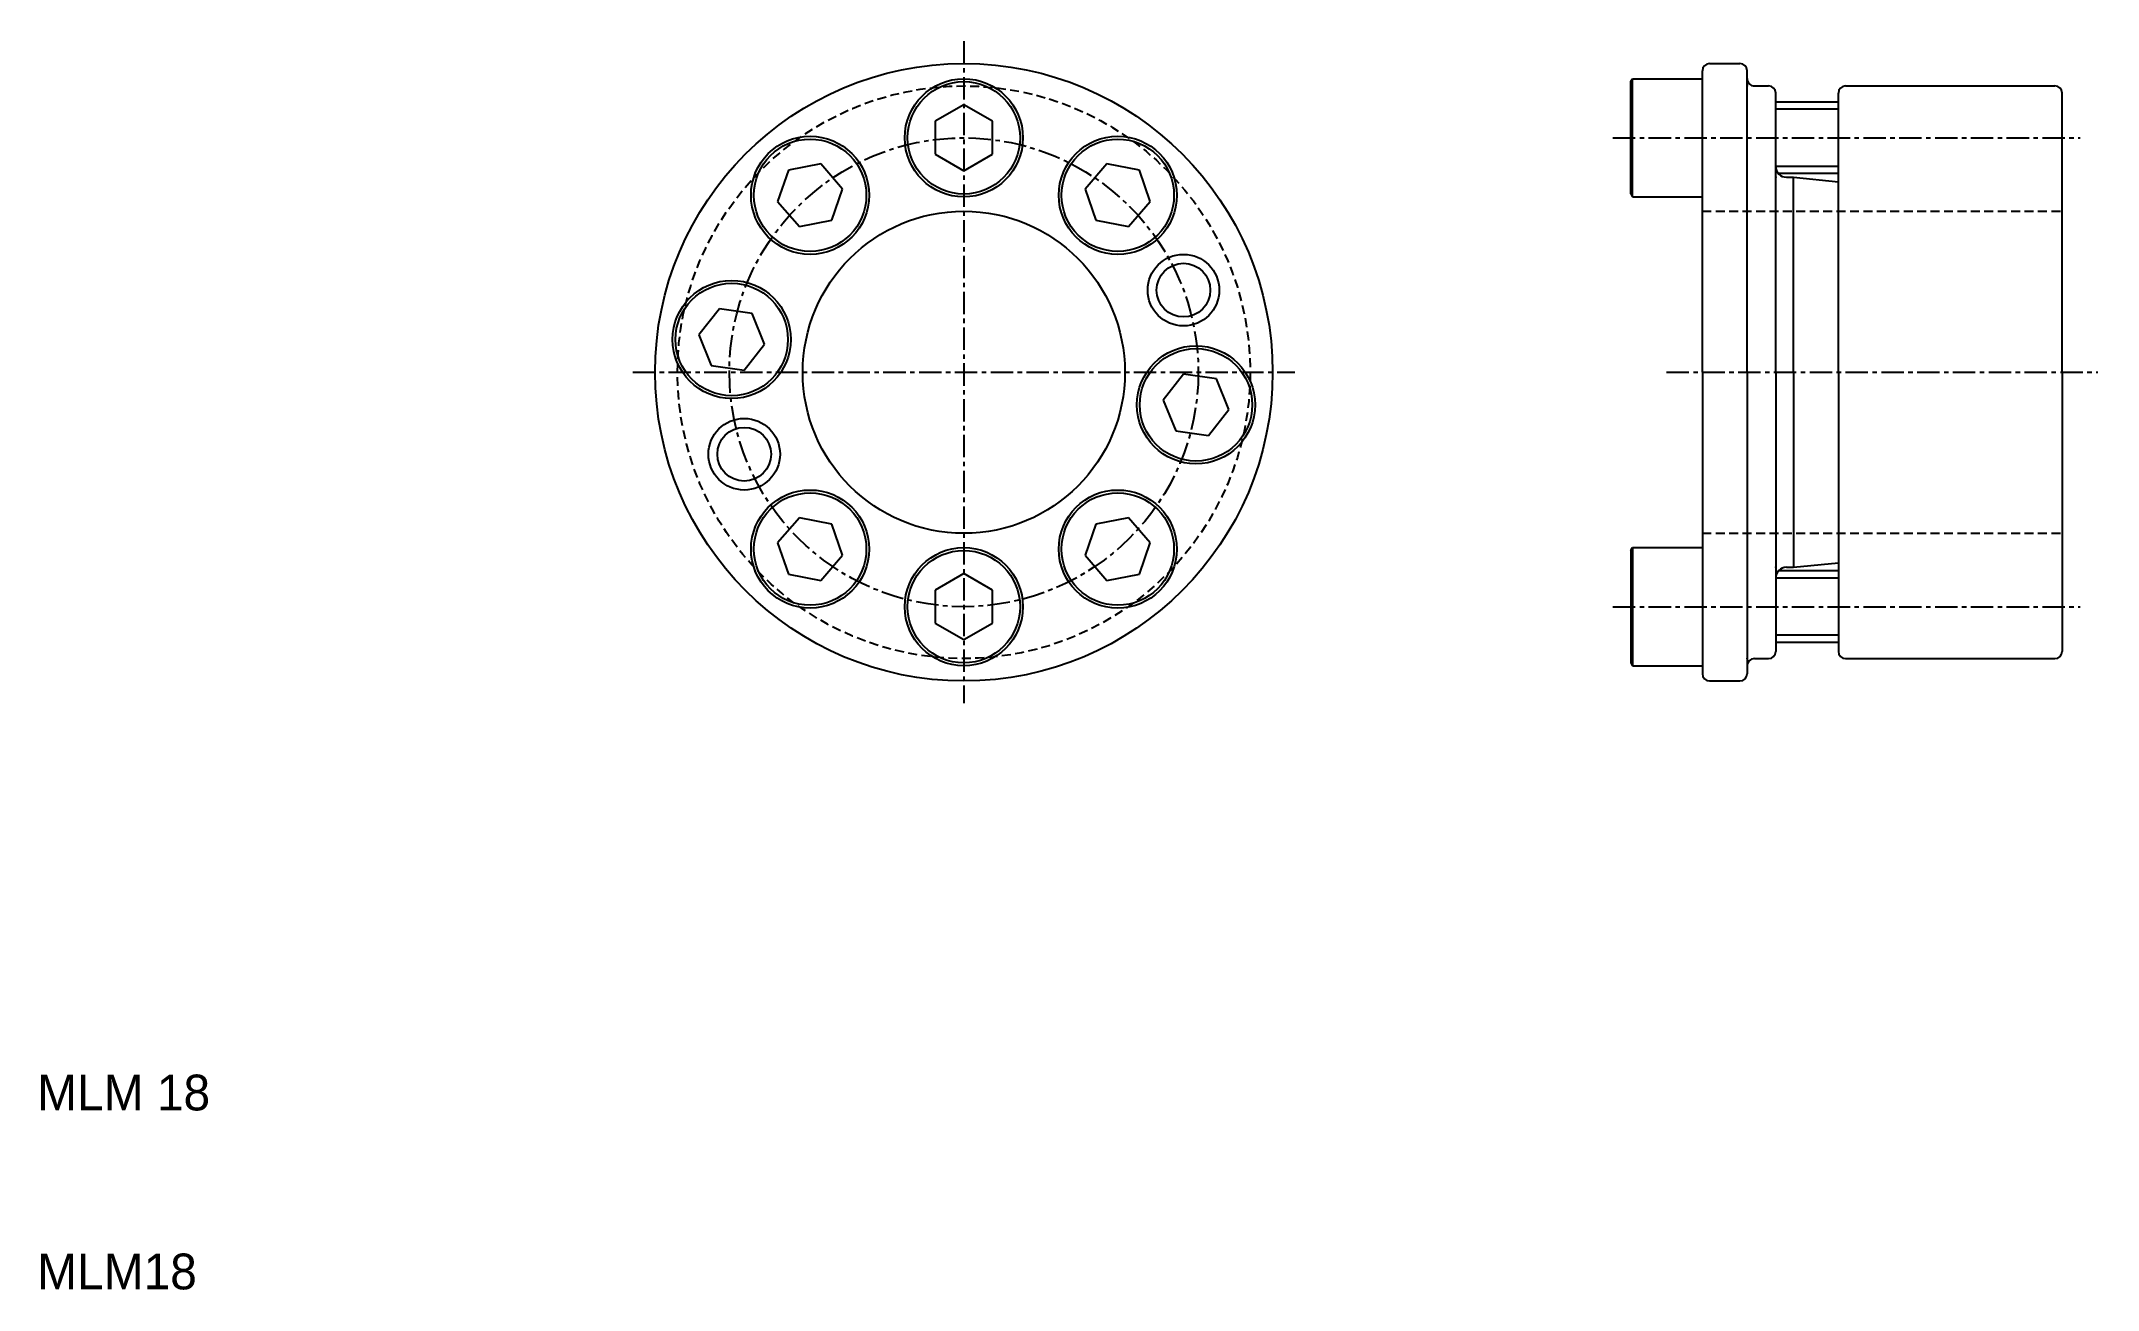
# Model space of a CAD drawing. Extents: x 10 to 125, y 10 to 80.
import ezdxf

# ---------------------------------------------------------------- set-up
doc = ezdxf.new("R2010")
doc.units = 0
doc.linetypes.add('CENTER', pattern=[2, 1.25, -0.25, 0.25, -0.25])
doc.linetypes.add('DASHED', pattern=[0.75, 0.5, -0.25])
doc.layers.get('0').update_dxf_attribs({"linetype": 'CONTINUOUS'})
doc.layers.add('CENTER', color=1, linetype='CENTER')

msp = doc.modelspace()

# ---------------------------------------------------------------- linework, layer by layer
at = {"color": 7, "linetype": 'CONTINUOUS'}
for p, q in [((103.43, 78.5), (105.13, 78.5)), ((99.03, 77.49), (99.12, 77.65)), ((99.03, 71.22), (99.03, 77.49)), ((99.12, 71.05), (99.12, 77.65)), ((99.12, 77.65), (103.03, 77.65)), ((103.03, 61.25), (103.03, 78.1)), ((103.03, 71.05), (103.03, 77.65)), ((105.53, 61.25), (105.53, 78.1)), ((105.94, 77.25), (106.73, 77.25)), ((111.03, 77.25), (122.73, 77.25)), ((61.77, 76.2), (60.17, 75.28)), ((63.37, 75.28), (61.77, 76.2)), ((103.03, 72.35), (103.03, 76.35)), ((107.13, 61.25), (107.13, 76.85)), ((110.63, 76.35), (107.13, 76.35)), ((110.63, 61.25), (110.63, 76.85)), ((123.13, 61.25), (123.13, 76.85)), ((60.17, 75.28), (60.17, 73.43)), ((63.37, 73.43), (63.37, 75.28)), ((51.97, 72.54), (51.36, 70.79)), ((53.78, 72.89), (51.97, 72.54)), ((54.99, 71.49), (53.78, 72.89)), ((60.17, 73.43), (61.77, 72.51)), ((61.77, 72.51), (63.37, 73.43)), ((69.76, 72.89), (68.55, 71.49)), ((71.58, 72.54), (69.76, 72.89)), ((72.18, 70.79), (71.58, 72.54)), ((54.39, 69.75), (54.99, 71.49)), ((68.55, 71.49), (69.15, 69.75)), ((110.63, 72.35), (107.28, 72.35)), ((107.73, 72.15), (108.13, 72.15)), ((108.13, 61.25), (108.13, 72.15)), ((108.13, 72.15), (110.63, 71.9)), ((51.36, 70.79), (52.58, 69.39)), ((70.97, 69.39), (72.18, 70.79)), ((99.03, 71.22), (99.12, 71.05)), ((99.12, 71.05), (103.03, 71.05)), ((52.58, 69.39), (54.39, 69.75)), ((69.15, 69.75), (70.97, 69.39)), ((48.11, 64.79), (46.97, 63.34)), ((49.94, 64.53), (48.11, 64.79)), ((50.63, 62.82), (49.94, 64.53)), ((46.97, 63.34), (47.66, 61.62)), ((49.49, 61.37), (50.63, 62.82)), ((47.66, 61.62), (49.49, 61.37)), ((74.05, 61.14), (72.91, 59.69)), ((75.88, 60.89), (74.05, 61.14)), ((103.03, 61.25), (103.03, 44.4)), ((105.53, 61.25), (105.53, 44.4)), ((107.13, 61.25), (107.13, 45.65)), ((108.13, 61.25), (108.13, 50.35)), ((110.63, 61.25), (110.63, 45.65)), ((123.13, 61.25), (123.13, 45.65)), ((76.57, 59.17), (75.88, 60.89)), ((72.91, 59.69), (73.61, 57.98)), ((75.44, 57.72), (76.57, 59.17)), ((73.61, 57.98), (75.44, 57.72)), ((52.58, 53.11), (51.36, 51.72)), ((54.39, 52.76), (52.58, 53.11)), ((70.97, 53.11), (69.15, 52.76)), ((72.18, 51.72), (70.97, 53.11)), ((51.36, 51.72), (51.97, 49.97)), ((54.99, 51.02), (54.39, 52.76)), ((69.15, 52.76), (68.55, 51.02)), ((71.58, 49.97), (72.18, 51.72)), ((53.78, 49.62), (54.99, 51.02)), ((68.55, 51.02), (69.76, 49.62)), ((99.03, 51.29), (99.12, 51.45)), ((99.03, 51.29), (99.03, 45.02)), ((99.12, 51.45), (99.12, 44.85)), ((99.12, 51.45), (103.03, 51.45)), ((103.03, 51.45), (103.03, 44.85)), ((108.13, 50.35), (110.63, 50.6)), ((51.97, 49.97), (53.78, 49.62)), ((61.77, 50), (60.17, 49.08)), ((63.37, 49.08), (61.77, 50)), ((69.76, 49.62), (71.58, 49.97)), ((103.03, 50.15), (103.03, 46.15)), ((110.63, 50.15), (107.28, 50.15)), ((107.73, 50.35), (108.13, 50.35)), ((60.17, 49.08), (60.17, 47.23)), ((63.37, 47.23), (63.37, 49.08)), ((60.17, 47.23), (61.77, 46.31)), ((61.77, 46.31), (63.37, 47.23)), ((110.63, 46.15), (107.13, 46.15)), ((99.03, 45.02), (99.12, 44.85)), ((99.12, 44.85), (103.03, 44.85)), ((105.94, 45.25), (106.73, 45.25)), ((111.03, 45.25), (122.73, 45.25)), ((103.43, 44), (105.13, 44))]:
    msp.add_line(p, q, dxfattribs=at)
at = {"color": 3, "linetype": 'CONTINUOUS'}
for p, q in [((110.63, 75.95), (107.13, 75.95)), ((110.63, 72.75), (107.13, 72.75)), ((110.63, 49.75), (107.13, 49.75)), ((110.63, 46.55), (107.13, 46.55))]:
    msp.add_line(p, q, dxfattribs=at)
at = {"color": 3, "linetype": 'DASHED'}
for p, q in [((103.03, 70.25), (123.13, 70.25)), ((103.03, 52.25), (123.13, 52.25))]:
    msp.add_line(p, q, dxfattribs=at)
at = {"color": 7, "linetype": 'CONTINUOUS'}
for centre, radius in [((61.77, 61.25), 17.25), ((61.77, 74.35), 3.3), ((61.77, 74.35), 3.14), ((53.18, 71.14), 3.3), ((53.18, 71.14), 3.14), ((70.37, 71.14), 3.3), ((70.37, 71.14), 3.14), ((61.77, 61.25), 9), ((74.04, 65.84), 1.5), ((48.8, 63.08), 3.3), ((48.8, 63.08), 3.14), ((74.74, 59.43), 3.3), ((74.74, 59.43), 3.14), ((49.5, 56.67), 1.5), ((53.18, 51.37), 3.3), ((53.18, 51.37), 3.14), ((70.37, 51.37), 3.3), ((70.37, 51.37), 3.14), ((61.77, 48.15), 3.3), ((61.77, 48.15), 3.14)]:
    msp.add_circle(centre, radius, dxfattribs=at)
at = {"color": 3, "linetype": 'DASHED'}
msp.add_circle((61.77, 61.25), 16, dxfattribs=at)
at = {"color": 3, "linetype": 'CONTINUOUS'}
for centre in [(74.04, 65.84), (49.5, 56.67)]:
    msp.add_circle(centre, 2, dxfattribs=at)
at = {"color": 7, "linetype": 'CONTINUOUS'}
for centre, radius, start, end in [((103.43, 78.1), 0.4, 90, 180), ((105.13, 78.1), 0.4, 0, 90), ((105.94, 77.66), 0.41, 179.999, 270), ((106.73, 76.85), 0.4, 0, 90), ((111.03, 76.85), 0.4, 90, 180), ((122.73, 76.85), 0.4, 0, 90), ((107.73, 72.75), 0.6, 180, 270), ((107.73, 49.75), 0.6, 90, 180), ((105.94, 44.84), 0.41, 90, 180.001), ((106.73, 45.65), 0.4, 270, 0), ((111.03, 45.65), 0.4, 180, 270), ((122.73, 45.65), 0.4, 270, 0), ((103.43, 44.4), 0.4, 180, 270), ((105.13, 44.4), 0.4, 270, 0)]:
    msp.add_arc(centre, radius, start, end, dxfattribs=at)
for p in [(105.53, 77.25), (103.03, 74.35), (107.13, 72.15), (107.13, 50.35), (103.03, 48.15), (105.53, 45.25)]:
    msp.add_point(p, dxfattribs=at)
at = {"layer": 'CENTER', "color": 1, "linetype": 'CENTER'}
for p, q in [((61.77, 79.75), (61.77, 42.75)), ((98.03, 74.35), (124.13, 74.35)), ((43.27, 61.25), (80.27, 61.25)), ((101.03, 61.25), (125.13, 61.25)), ((98.03, 48.15), (124.13, 48.15))]:
    msp.add_line(p, q, dxfattribs=at)
msp.add_circle((61.77, 61.25), 13.1, dxfattribs=at)

# ---------------------------------------------------------------- texts
at = {"color": 7, "linetype": 'CONTINUOUS'}
for s, p in [('MLM 18', (10, 20)), ('MLM18', (10, 10))]:
    msp.add_text(s, height=2, dxfattribs=at).set_placement(p)

doc.saveas('drawing.dxf')
